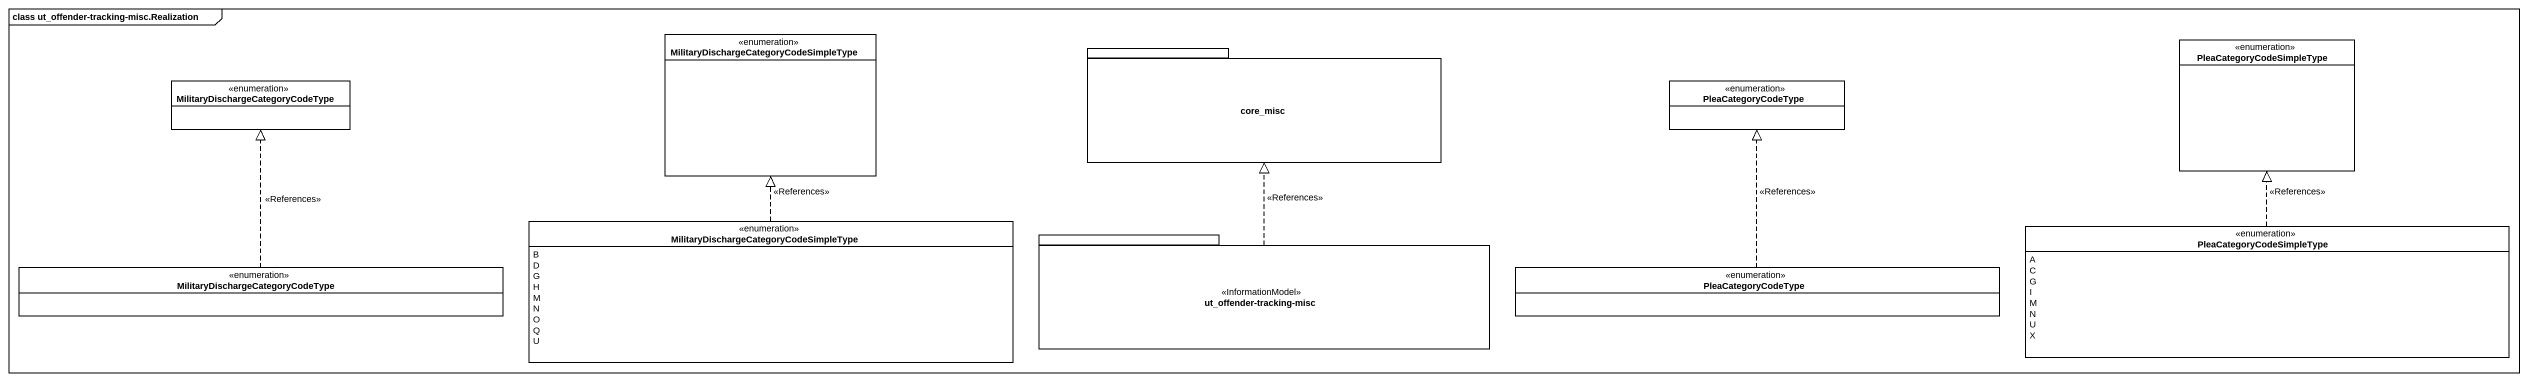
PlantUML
@startuml
mainframe class ut_offender-tracking-misc.Realization
hide circle
hide empty members
enum "MilitaryDischargeCategoryCodeSimpleType" as MilitaryDischargeCategoryCod
enum PleaCategoryCodeSimpleType
enum "MilitaryDischargeCategoryCodeType" as MilitaryDischargeCategoryCod_2
package core_misc {
}
enum PleaCategoryCodeType
enum "MilitaryDischargeCategoryCodeSimpleType" as MilitaryDischargeCategoryCod_3 {
  B
  D
  G
  H
  M
  N
  O
  Q
  U
}
package "ut_offender-tracking-misc" as ut_offender_tracking_misc <<InformationModel>> {
}
enum "PleaCategoryCodeSimpleType" as PleaCategoryCodeSimpleType_2 {
  A
  C
  G
  I
  M
  N
  U
  X
}
enum "MilitaryDischargeCategoryCodeType" as MilitaryDischargeCategoryCod_4
enum "PleaCategoryCodeType" as PleaCategoryCodeType_2
MilitaryDischargeCategoryCod_3 .up.|> MilitaryDischargeCategoryCod : <<References>>
ut_offender_tracking_misc .up.|> core_misc : <<References>>
PleaCategoryCodeSimpleType_2 .up.|> PleaCategoryCodeSimpleType : <<References>>
MilitaryDischargeCategoryCod_4 .up.|> MilitaryDischargeCategoryCod_2 : <<References>>
PleaCategoryCodeType_2 .up.|> PleaCategoryCodeType : <<References>>
@enduml
